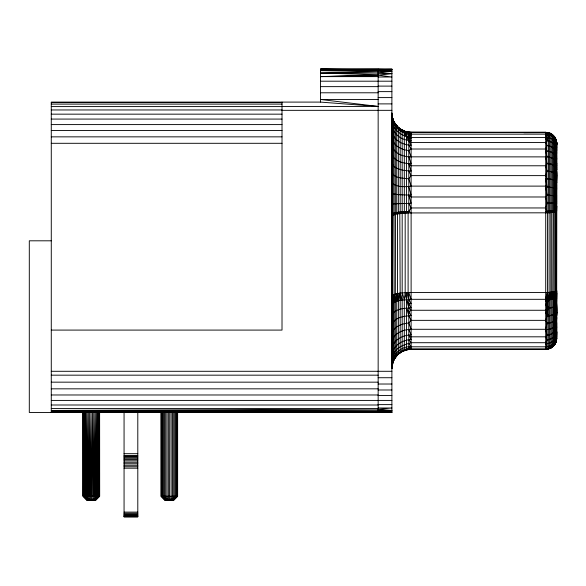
<?xml version="1.0" encoding="UTF-8"?>
<svg xmlns="http://www.w3.org/2000/svg" width="586" height="586" viewBox="0 0 586 586"><rect width="100%" height="100%" fill="white"/><g stroke="black" fill="none" stroke-linecap="round" stroke-linejoin="round"><path stroke-width="0.88" d="M556.334 195.285L556.663 195.46L556.663 142.618L556.312 140.398L554.737 137.029L550.393 133.352L545.712 132.311L411.116 132.311C401 132.451 391.543 123.976 391.888 113.596C390.708 124.422 400.289 134.568 411.116 134.157L545.712 134.157C551.47 134.37 556.89 139.131 556.7 145.108C558.297 143.204 552.525 132.458 555.946 139.417M87.395 500.393L83.402 496.269L83.608 412.493L83.871 496.269L87.622 500.393M95.262 500.393L99.151 496.269L99.356 412.493L99.503 496.269L95.437 500.393M391.888 368.059C391.946 361.914 395.25 356.171 400.194 352.633L400.209 293.161L402.179 300.179L402.179 351.439C396.297 354.464 392.415 360.646 391.888 367.21M400.853 351.922L404.296 350.179L406.53 349.93L406.53 292.67L404.296 299.915L404.296 350.487C397.176 353.534 410.317 348.033 411.116 348.963L545.712 348.963C551.558 349.901 556.817 343.975 556.7 338.327L556.663 142.361L555.902 139.556M83.871 496.269L84.186 412.493L84.552 496.269L87.966 500.393M94.976 500.393L98.573 496.269L98.888 412.493L99.151 496.269M391.888 356.618C392.847 349.564 389.573 340.913 395.294 335.28C399.425 331.112 405.402 329.522 411.116 329.288L545.712 329.288L547.038 323.245C564.157 322.769 553.711 300.838 556.568 290.956L556.7 195.556M84.552 496.269L84.97 412.493L85.431 496.269L88.405 500.393M85.431 496.269L85.937 412.493L86.479 496.269L88.933 500.393M94.104 500.393L96.822 496.269L97.327 412.493L97.789 496.269L94.588 500.393M97.789 496.269L98.206 412.493L98.573 496.269M391.888 339.367L392.027 341.382L392.071 295.498L391.888 368.455C392.078 363.137 394.078 357.372 398.363 354.069L398.399 293.41L396.722 301.351L396.722 355.709M394.092 359.518L394.092 302.405L393.184 294.721L393.14 361.635L391.888 368.543M556.663 142.618L556.7 143.687L556.663 142.361L556.7 143.299C556.81 139.19 553.843 135.952 550.803 133.593L552.027 134.311L551.946 212.564L550.818 211.194L550.818 133.989L550.415 133.366L545.712 132.311L411.116 132.458C406.464 132.919 401.871 130.832 398.363 127.88L396.722 126.246L393.982 121.807L392.444 118.145L391.888 113.479C392.129 121.47 397.418 129.191 405.226 131.476M86.479 496.269L87.058 412.493L87.673 496.269L89.526 500.393M87.673 496.269L88.31 412.493L88.969 496.269L90.171 500.393M92.918 500.393L94.449 496.269L95.086 412.493L95.701 496.269L93.54 500.393M95.701 496.269L96.28 412.493L96.822 496.269M554.737 137.314L550.415 133.667L545.712 132.612L408.801 132.128L408.801 211.407L408.105 212.945L408.105 292.604L408.801 299.607L408.801 349.373L402.179 351.439M88.969 496.269L89.643 412.493L90.332 496.269L90.859 500.393M90.332 496.269L91.028 412.493L91.555 500.393M91.731 496.269L92.427 412.493L93.115 496.269L92.251 500.393M93.115 496.269L93.789 412.493L94.449 496.269M556.7 299.256L556.597 290.883L556.619 297.3L555.44 298.369L551.953 299.475L547.038 300.003L545.712 299.314L547.038 292.546L547.038 349.175L545.712 349.175C549.727 349.388 553.631 346.919 555.44 343.381L555.44 138.582C553.975 134.817 549.741 132.099 545.712 132.487L411.116 132.487C401.007 132.392 391.558 123.565 391.888 113.083C391.221 115.361 395.704 127.602 392.503 117.669L392.525 118.167M545.712 299.314L411.116 299.314C404.816 300.362 396.832 299.278 392.027 304.229L391.888 182.979C396.597 187.264 405.131 187.081 411.116 186.114L545.712 186.114L547.038 186.912L554.752 187.872L556.7 189.19L556.619 181.968C554.1 178.898 549.353 179.067 545.712 178.906L547.038 186.912L545.712 186.905L547.038 195.087L545.712 196.984L547.038 203.291L545.712 207.957L547.434 212.879L547.434 292.539L547.038 300.003L545.712 300.01L548.342 308.199L547.038 312.235L548.342 315.964C551.463 315.473 555.455 314.47 556.619 311.137M556.378 300.464L556.7 292.89L556.619 339.602L555.44 343.381L556.7 338.327M556.378 313.598L556.619 300.032M556.378 319.546L556.7 312.052L556.619 312.887M556.378 324.944L556.7 317.802M556.7 170.108L556.7 164.622M405.036 349.952L411.116 349.315L545.712 349.315L550.701 348.113L554.752 344.517L554.7 136.978L555.989 139.79L555.96 211.671L555.44 210.491L545.712 211.378L547.038 212.886L546.753 132.355M556.597 211.224L556.7 205.994L556.568 211.297L554.605 212.117L549.111 212.813L408.105 212.945L397.52 213.883L392.825 215.209L391.888 216.241M556.378 336.899L556.7 331.874L556.378 333.698M547.038 203.291L556.619 202.968L556.619 188.875M555.44 343.381L555.989 342.173L555.989 210.308L556.378 210.118L556.378 141.043L555.989 139.79M391.931 364.089L391.888 367.583L392.122 365.532M556.378 340.906L556.7 290.656L556.378 293.491L556.568 290.956L553.484 292.004L545.712 292.56L411.116 292.56C404.816 292.941 397.843 292.319 392.122 295.381L391.888 295.901M402.179 300.179L402.179 130.495C404.523 131.059 407.827 133.96 411.116 133.498L408.105 132.07L404.296 131.447L404.318 213.128L402.179 211.722L395.294 212.645L392.027 213.956L392.071 215.838L391.888 113.083M545.712 207.957L411.116 207.957L408.801 211.407L406.53 213.011L406.53 131.689L404.296 131.447L406.516 133.659M551.953 347.315L551.953 211.092M556.378 339.213L556.619 335.683M391.888 364.287C392.107 354.567 401.366 345.85 411.116 346.795L545.712 346.795C553.99 346.692 558.114 338.261 556.7 330.958M400.194 300.508L399.813 213.546L400.194 211.905L400.209 128.876L402.179 130.495M554.737 344.553L556.165 341.719L556.7 338.129C556.561 344.143 551.096 347.952 545.712 348.963L547.434 349.175M556.7 330.453L556.7 322.666M556.414 205.364L556.59 200.983L556.378 206.235M556.619 209.92L556.568 211.297L556.619 142.339L556.7 143.716M169.566 500.393L169.742 412.493M556.7 326.849L556.378 329.669M556.7 182.729L556.619 181.968L556.7 182.407C557.271 174.035 558.561 163.208 547.038 163.743L545.712 165.779L547.038 171.112L545.712 175.624L547.038 178.876M556.7 337.639L556.597 339.646M392.027 304.229L392.503 295.11L392.503 363.95L394.092 359.174L396.722 355.38M556.619 318.703L556.7 317.151M556.619 337.946L556.7 336.481L555.989 342.173M556.619 338.891L556.619 337.324M394.092 302.405L393.982 121.807L397.447 126.605L399.996 128.766L405.175 131.367M556.619 334.906C556.026 339.653 551.682 343.271 547.038 343.718L545.712 342.707L411.116 342.707C404.728 344.568 397.425 346.538 394.092 353.05C391.126 357.687 392.195 363.217 391.888 368.323L392.027 365.752M553.001 346.494L553.484 212.344L553.938 210.828L553.938 136.421L553.521 135.857M550.818 347.996L550.818 211.194M391.888 360.837L392.027 359.115M393.184 294.721L392.444 303.599L393.184 119.881L392.444 118.145L392.503 215.45L393.14 213.267L393.982 214.725M391.888 366.638C392.071 356.5 401.227 348.421 411.116 348.121L408.801 346.612L411.116 346.392L408.801 343.74M391.888 117.317L391.888 113.552M553.938 345.557L553.938 298.985L554.605 291.777M556.7 150.727L556.7 147.518M549.111 212.813L548.342 211.341L548.613 132.7L549.609 133.447L549.609 211.275L549.111 212.813L549.111 292.473L548.342 299.937L548.342 348.934M556.7 175.639L556.663 176.02L556.334 175.221M556.165 211.583L556.378 210.118L556.568 211.297L556.414 207.078M392.122 215.721L392.444 213.604M556.619 149.225C555.975 144.559 551.558 141.226 547.038 140.816L545.712 142.53L547.038 145.489L550.818 146.441L553.938 148.419L555.44 150.184L556.7 153.386L556.619 146.017L555.44 142.493L551.953 138.831L547.038 137.095L545.712 137.534L411.116 137.534C401.959 136.26 392.444 130.099 391.888 120.02C392.041 126.803 390.657 135.029 396.722 139.878C400.619 143.489 405.937 144.925 411.116 145.313L404.296 132.985L406.516 134.839L411.116 135.571L408.801 134.069M398.363 300.904L399.813 293.205M170.262 500.393L171.127 496.269L171.127 412.493M392.027 354.332C393.309 345.249 402.553 339.865 411.116 339.558L408.801 335.111C401.344 335.734 393.353 340.525 392.027 348.384M556.619 331.654C555.96 336.291 551.514 339.536 547.038 339.939L545.712 342.707M547.434 292.539L548.342 299.937L547.038 304.163L545.712 304.105L547.038 308.295L545.712 310.265L411.116 310.265L408.801 307.936L406.516 299.724L408.105 292.604M556.619 327.596C555.872 332.094 551.309 334.862 547.038 335.221L545.712 336.818L411.116 336.818L408.801 335.111L411.116 334.848L408.801 329.479M550.818 347.63L550.701 348.113L553.484 346.092L554.752 344.165L553.938 345.205M556.619 322.813C555.579 327.574 550.159 329.779 545.712 329.676L547.038 335.221M392.027 154.521L392.027 163.721L394.092 166.6L396.722 168.263L402.179 170.123L411.116 171.178L408.801 163.626C404.047 163.26 399.161 162.102 395.294 159.194C388.423 153.906 393.792 143.687 391.888 136.604C392.217 145.079 401.19 149.979 408.801 150.521L411.116 149.02L545.712 149.02L547.038 151.012L550.818 151.869L553.938 153.649L555.989 156.118L556.663 159.531L556.334 158.198M547.038 323.245L545.712 320.352L547.038 316.088L545.712 312.192L547.038 312.235L545.712 310.265M392.444 363.481L394.092 359.174M170.929 500.393L172.46 496.269L172.46 412.493M545.712 149.02L547.038 145.489M556.378 307.203L556.619 306.625M556.619 304.434C554.803 307.694 550.357 307.928 547.038 308.295M392.027 314.594C395.821 308.331 404.611 308.375 411.116 307.818L406.516 299.724M395.294 357.533L395.294 301.856L396.766 293.696L396.722 301.351L397.52 293.542L397.52 213.883L398.363 212.125L398.363 127.88M391.888 324.629C394.73 317.158 404.179 316.103 411.116 315.59L406.516 308.104L408.801 315.788L411.116 320.352L545.712 320.352M171.552 500.393L173.712 496.269L173.712 412.493M552.173 212.542L553.001 210.967L553.001 135.483L552.063 134.626M547.434 212.879L548.342 211.341M393.982 294.384L395.294 301.856L395.557 214.278L396.722 212.374L396.722 126.246L399.996 128.92M393.982 359.811L397.52 354.94M172.116 500.393L174.833 496.269L174.833 412.493M411.116 186.114L408.801 178.811L411.116 175.624L545.712 175.624M553.001 346.136L551.953 346.949M172.599 500.393L175.8 496.269L175.8 412.493M549.609 348.172L549.111 348.773L548.342 348.567M402.384 292.927L404.296 299.915L405.175 292.729L405.175 213.07L406.516 211.473L408.801 211.407L411.116 212.901M399.813 128.634L400.194 129.301M172.987 500.393L176.584 496.269L176.65 412.493M548.342 137.314L547.038 138.816L545.712 138.897L547.038 140.816M391.888 332.306L392.027 333.324C393.982 326.226 402.216 323.567 408.801 323.003L411.116 320.352M173.273 500.393L177.162 496.269L177.162 412.493M173.449 500.393L177.514 496.269L177.514 412.493M177.631 412.493L177.631 496.269L173.507 500.393L165.267 500.393L161.179 496.269L161.15 412.493L161.179 496.269L165.267 500.393M398.363 354.069L404.296 350.179L405.175 350.252M394.092 212.952L395.316 214.351L395.316 124.195M402.179 351.124L399.813 352.984L402.384 351.41M408.801 311.906L411.116 310.265M547.038 137.095L545.712 135.725L548.342 135.82L549.609 135.014L548.342 133.689L545.712 132.905L548.342 133.059L551.953 134.67M545.712 134.157L547.038 133.454M555.44 210.491L555.989 210.308M404.296 350.487L406.516 349.791M411.116 348.963L408.801 349.49L408.801 349.073L411.116 348.963L408.801 348.494M548.342 133.689L550.393 133.352L550.818 133.989M392.027 203.869L411.116 203.291L408.801 195.072L398.363 194.669L392.444 193.827L392.027 193.636L391.888 188.919M407.277 349.351L411.116 349.315L411.116 132.311L406.516 132.136M137.71 412.463L391.888 412.493L391.888 69.126L378.153 69.258L391.888 69.639L378.153 70.269L391.888 71.148L378.153 72.268L391.888 73.624L378.153 75.198L391.888 77L378.153 77M547.038 316.088L548.342 315.964M402.179 211.722L406.516 211.473M378.153 411.35L391.888 410.471L378.153 409.35L391.888 407.995L378.153 407.995M408.801 303.782L411.116 303.651L408.801 299.607L408.801 292.597L411.116 299.314M547.038 151.012L545.712 151.071L547.038 156.887C551.089 157.187 556.436 159.282 556.7 163.977L556.619 157.993M378.153 76.62L320.469 76.62L378.153 74.7L320.469 73.052L378.153 71.675L320.469 70.591L378.153 69.522L320.469 69.309L378.153 69.133L378.153 412.485M378.153 69.924L391.888 69.639L378.153 69.412M320.469 76.62L378.153 75.631M378.153 412.207L391.888 411.98L378.153 411.694L391.888 410.471L378.153 410.471M378.153 70.591L320.469 70.591L378.153 69.8M320.469 70.591L378.153 70.159M523.884 132.729L545.712 132.612M83.139 412.493L83.139 496.269L99.62 496.269L99.591 412.493L99.62 496.269L95.496 500.393L87.255 500.393L83.139 496.269L83.139 412.493L51.275 412.493L51.275 102.096L320.469 102.096L378.153 106.454L282.012 106.454M99.503 412.427L378.153 412.31L51.275 412.31L124.064 412.493M391.888 69.126L320.469 69.126L320.469 102.096M378.153 69.309L320.469 69.309L335.793 69.441M378.153 69.639L391.888 69.639M378.153 71.148L391.888 71.148M320.469 73.052L378.153 73.052M378.153 73.624L391.888 73.624M320.469 81.198L391.888 81.198M378.153 86.113L391.888 86.113M320.469 86.64L378.153 86.64M378.153 91.628L391.888 91.628M320.469 92.786L378.153 92.786M378.153 97.598L391.888 97.598M378.153 99.459L320.469 99.459L378.153 106.454M51.275 102.601L282.012 102.601M378.153 103.89L391.888 103.89M51.275 104.11L282.012 104.11M51.275 106.586L282.012 106.586M51.275 109.963L282.012 109.963M282.012 110.336L391.888 110.336M51.275 114.16L282.012 114.16M51.275 119.075L282.012 119.075M51.275 124.591L282.012 124.591M51.275 130.561L282.012 130.561M51.275 136.853L282.012 136.853M545.712 142.53L411.116 142.53L408.801 140.391C400.319 139.68 392.085 132.846 391.888 123.968M51.275 143.299L282.012 143.299M391.888 140.494C389.602 151.532 402.003 157.231 411.116 156.836L547.038 156.887M545.712 165.779L411.116 165.779L408.801 163.626L411.116 163.787L408.801 156.748M545.712 196.984L411.116 196.984L408.801 195.072L411.116 195.101L408.801 186.868M556.334 200.983L556.7 203.65M51.275 240.809L29.3 240.809L29.3 412.463L124.957 412.463M51.275 330.086L282.012 330.086L282.012 102.096M51.275 371.29L391.888 371.29M51.275 375.165L378.153 375.165M378.153 377.728L391.888 377.728M51.275 382.16L378.153 382.16M378.153 384.02L391.888 384.02M51.275 388.833L378.153 388.833M378.153 389.99L391.888 389.99M51.275 394.979L378.153 394.979M378.153 395.506L391.888 395.506M51.275 400.421L391.888 400.421M378.153 404.618L391.888 404.618M51.275 404.999L378.153 404.999M378.153 408.567L51.275 408.567L378.153 409.944L51.275 411.028L378.153 412.097L51.275 412.31L124.064 412.398L124.064 516.874L137.798 516.874L137.798 412.398M378.153 411.028L51.275 411.028L378.153 411.819M378.153 411.98L391.888 411.98L378.153 412.361L391.888 412.493L380.732 412.258M124.064 453.696L137.798 453.696M124.064 455.622L137.798 455.622M124.064 456.311L137.798 456.311M124.064 457.197L137.798 457.197M124.064 458.259L137.798 458.259M124.064 459.483L137.798 459.483M124.064 460.823L137.798 460.823M124.064 462.259L137.798 462.259M124.064 463.753L137.798 463.753M124.064 465.262L137.798 465.262M124.064 466.749L137.798 466.749M124.064 468.185L137.798 468.185M161.179 496.269L177.631 496.269M124.064 512.113L137.798 512.113M124.064 513.263L137.798 513.263M124.064 514.296L137.798 514.296M124.064 515.189L137.798 515.189M124.064 515.907L137.798 515.907M124.064 516.434L137.798 516.434M124.064 516.764L137.798 516.764M348.406 69.441L320.469 69.309L342.099 69.441M547.038 195.087L556.619 195.914M547.038 134.399L545.712 134.37L547.038 135.593M408.801 178.811C403.227 178.027 394.671 178.554 391.888 172.672L392.027 183.433L391.888 179.902M547.038 343.718L545.712 343.63L547.038 346.531M547.038 171.112C550.408 171.471 554.927 171.874 556.619 175.287M553.001 135.483L553.938 136.421M406.516 136.318L408.801 138.406L411.116 138.67L408.801 136.706L411.116 136.956L408.801 135.234M408.801 140.391L411.116 140.699L408.801 138.406M406.01 131.616L409.292 132.37M408.801 132.128L409.292 132.224M545.712 132.487L547.038 132.817M545.712 329.288L547.038 329.654M408.801 133.154L411.116 134.157M552.063 134.326L553.484 135.527M402.384 213.267L400.194 211.905L398.399 213.751L398.363 212.125M545.712 137.534L548.342 141.028M87.277 500.393L83.168 496.269L83.256 412.493L83.402 496.269M165.406 500.393L161.414 496.269L161.458 412.463M165.633 500.393L161.883 496.269L161.883 412.493M397.52 126.679L396.766 125.792L397.447 126.759M545.712 346.795L547.038 348.348M395.557 124.379L397.447 126.605M165.977 500.393L162.564 496.269L162.564 412.493M408.801 339.887L411.116 342.707M549.609 211.275L550.701 212.696M166.417 500.393L163.443 496.269L163.443 412.493M548.342 135.82L549.609 137.681M556.334 185.015L556.663 185.513M554.752 210.667L555.506 211.861M553.909 136.033L554.752 137.454M166.944 500.393L164.49 496.269L164.446 412.463M404.296 211.575L405.175 213.07M408.801 145.028L411.116 149.02M396.722 212.374L397.52 213.883M553.938 210.828L554.605 212.117M408.801 171.024L411.116 175.624M408.801 203.298L411.116 207.957M167.537 500.393L165.684 496.269L165.684 412.493M545.712 336.818L547.038 339.939M408.801 323.003L411.116 329.288M408.801 150.521L411.116 156.836M553.001 210.967L553.484 212.344M393.184 119.881L394.092 122.452M556.334 166.19L556.663 167.274M168.182 500.393L166.981 496.269L166.981 412.493M391.888 163.208L392.027 163.721M556.334 151.481L556.663 153.019M556.334 146.236L556.663 147.936M545.712 156.836L547.038 163.743M556.444 143.226L556.7 145.181M550.701 292.355L551.953 299.475M391.953 114.695L392.525 117.991M550.818 299.673L549.595 292.436L549.609 348.545M395.294 212.645L395.557 214.278M168.871 500.393L168.343 496.269L168.343 412.493M552.173 292.202L553.001 299.248M555.44 298.369L554.737 291.74L554.752 298.684M393.14 361.276L393.184 361.738M556.619 168.944L556.7 169.779L556.619 163.047L556.7 165.523M398.363 353.746L398.399 354.186M391.888 171.639L392.027 173.405M392.027 131.396L391.888 129.557L392.027 138.223L391.888 134.216M555.506 291.52L555.989 298.025M549.111 292.473L549.609 299.827M553.484 292.004L553.938 298.985M556.619 146.017L556.7 147.416L556.619 143.702L556.7 145.518M391.888 114.812L392.027 121.046L391.888 117.075M556.165 291.242L556.378 297.666M556.568 290.956L556.619 293.212M556.619 153.239L556.7 158.989M545.712 132.311L545.712 349.315"/></g></svg>
